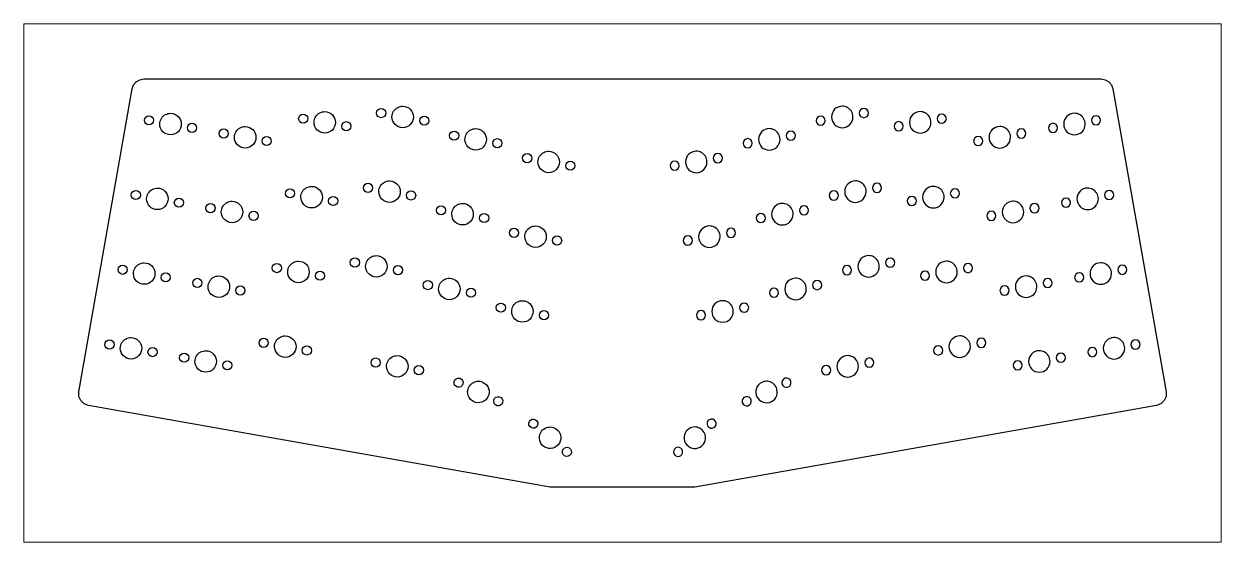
# Paper-space layout 'Layout1' of a CAD drawing. Header units: millimetres. Extents: x 0 to 301, y 0 to 130.
# The model-space entities are those that its viewports show. They can reach past a viewport. Long polylines and large blocks are cut down to what shows.
import ezdxf

# ---------------------------------------------------------------- set-up
doc = ezdxf.new("R2010")
doc.units = ezdxf.units.MM

msp = doc.modelspace()

# ---------------------------------------------------------------- linework, layer by layer
at = {"color": 18, "linetype": 'Continuous', "lineweight": 25, "true_color": 0x000000}
msp.add_lwpolyline([(132.26, 13.8), (16.23, 34.26), (15.14, 34.68), (14.3, 35.49), (13.82, 36.56), (13.8, 37.73), (27.21, 113.77), (27.57, 114.77), (28.23, 115.55), (29.12, 116.07), (30.16, 116.25), (270.66, 116.25), (271.7, 116.07), (272.59, 115.55), (273.25, 114.77), (273.62, 113.77), (287.02, 37.73), (287, 36.56), (286.53, 35.49), (285.68, 34.68), (284.59, 34.26), (168.56, 13.8), (132.26, 13.8)], close=True, dxfattribs=at)
for points, knots in [([(89.77, 108.83), (89.13, 108.83), (88.62, 108.31), (88.62, 107.68), (88.62, 107.04), (89.13, 106.53), (89.77, 106.53), (90.4, 106.53), (90.92, 107.04), (90.92, 107.68), (90.92, 108.31), (90.4, 108.83), (89.77, 108.83)], [0, 0, 0, 0, 1, 1, 1, 2, 2, 2, 3, 3, 3, 4, 4, 4, 4]), ([(95.18, 109.42), (94.73, 109.42), (94.31, 109.31), (93.94, 109.12), (93.07, 108.67), (92.48, 107.76), (92.48, 106.72), (92.48, 105.23), (93.69, 104.02), (95.18, 104.02), (96.67, 104.02), (97.88, 105.23), (97.88, 106.72), (97.88, 108.21), (96.67, 109.42), (95.18, 109.42)], [0, 0, 0, 0, 1, 1, 1, 2, 2, 2, 3, 3, 3, 4, 4, 4, 5, 5, 5, 5]), ([(205.63, 109.42), (206.08, 109.42), (206.5, 109.31), (206.88, 109.12), (207.74, 108.67), (208.33, 107.76), (208.33, 106.72), (208.33, 105.23), (207.12, 104.02), (205.63, 104.02), (204.14, 104.02), (202.93, 105.23), (202.93, 106.72), (202.93, 108.21), (204.14, 109.42), (205.63, 109.42)], [0, 0, 0, 0, 1, 1, 1, 2, 2, 2, 3, 3, 3, 4, 4, 4, 5, 5, 5, 5]), ([(211.05, 108.83), (211.68, 108.83), (212.2, 108.31), (212.2, 107.68), (212.2, 107.04), (211.68, 106.53), (211.05, 106.53), (210.41, 106.53), (209.9, 107.04), (209.9, 107.68), (209.9, 108.31), (210.41, 108.83), (211.05, 108.83)], [0, 0, 0, 0, 1, 1, 1, 2, 2, 2, 3, 3, 3, 4, 4, 4, 4]), ([(31.41, 107.03), (30.78, 107.03), (30.26, 106.51), (30.26, 105.88), (30.26, 105.24), (30.78, 104.73), (31.41, 104.73), (32.05, 104.73), (32.56, 105.24), (32.56, 105.88), (32.56, 106.51), (32.05, 107.03), (31.41, 107.03)], [0, 0, 0, 0, 1, 1, 1, 2, 2, 2, 3, 3, 3, 4, 4, 4, 4]), ([(36.83, 107.62), (36.38, 107.62), (35.96, 107.51), (35.59, 107.32), (34.72, 106.87), (34.13, 105.96), (34.13, 104.92), (34.13, 103.43), (35.34, 102.22), (36.83, 102.22), (38.32, 102.22), (39.53, 103.43), (39.53, 104.92), (39.53, 106.41), (38.32, 107.62), (36.83, 107.62)], [0, 0, 0, 0, 1, 1, 1, 2, 2, 2, 3, 3, 3, 4, 4, 4, 5, 5, 5, 5]), ([(70.18, 107.44), (69.54, 107.44), (69.03, 106.93), (69.03, 106.29), (69.03, 105.66), (69.54, 105.14), (70.18, 105.14), (70.81, 105.14), (71.33, 105.66), (71.33, 106.29), (71.33, 106.93), (70.81, 107.44), (70.18, 107.44)], [0, 0, 0, 0, 1, 1, 1, 2, 2, 2, 3, 3, 3, 4, 4, 4, 4]), ([(75.59, 108.04), (75.15, 108.04), (74.72, 107.93), (74.35, 107.73), (73.49, 107.28), (72.89, 106.38), (72.89, 105.34), (72.89, 103.85), (74.1, 102.64), (75.59, 102.64), (77.08, 102.64), (78.29, 103.85), (78.29, 105.34), (78.29, 106.83), (77.08, 108.04), (75.59, 108.04)], [0, 0, 0, 0, 1, 1, 1, 2, 2, 2, 3, 3, 3, 4, 4, 4, 5, 5, 5, 5]), ([(81.01, 105.53), (80.38, 105.53), (79.86, 105.02), (79.86, 104.38), (79.86, 103.75), (80.38, 103.23), (81.01, 103.23), (81.65, 103.23), (82.16, 103.75), (82.16, 104.38), (82.16, 105.02), (81.65, 105.53), (81.01, 105.53)], [0, 0, 0, 0, 1, 1, 1, 2, 2, 2, 3, 3, 3, 4, 4, 4, 4]), ([(100.6, 106.92), (99.96, 106.92), (99.45, 106.4), (99.45, 105.77), (99.45, 105.13), (99.96, 104.62), (100.6, 104.62), (101.23, 104.62), (101.75, 105.13), (101.75, 105.77), (101.75, 106.4), (101.23, 106.92), (100.6, 106.92)], [0, 0, 0, 0, 1, 1, 1, 2, 2, 2, 3, 3, 3, 4, 4, 4, 4]), ([(200.22, 106.92), (200.85, 106.92), (201.37, 106.4), (201.37, 105.77), (201.37, 105.13), (200.85, 104.62), (200.22, 104.62), (199.58, 104.62), (199.07, 105.13), (199.07, 105.77), (199.07, 106.4), (199.58, 106.92), (200.22, 106.92)], [0, 0, 0, 0, 1, 1, 1, 2, 2, 2, 3, 3, 3, 4, 4, 4, 4]), ([(219.8, 105.53), (220.44, 105.53), (220.95, 105.02), (220.95, 104.38), (220.95, 103.75), (220.44, 103.23), (219.8, 103.23), (219.17, 103.23), (218.65, 103.75), (218.65, 104.38), (218.65, 105.02), (219.17, 105.53), (219.8, 105.53)], [0, 0, 0, 0, 1, 1, 1, 2, 2, 2, 3, 3, 3, 4, 4, 4, 4]), ([(225.22, 108.04), (225.67, 108.04), (226.09, 107.93), (226.46, 107.73), (227.33, 107.28), (227.92, 106.38), (227.92, 105.34), (227.92, 103.85), (226.71, 102.64), (225.22, 102.64), (223.73, 102.64), (222.52, 103.85), (222.52, 105.34), (222.52, 106.83), (223.73, 108.04), (225.22, 108.04)], [0, 0, 0, 0, 1, 1, 1, 2, 2, 2, 3, 3, 3, 4, 4, 4, 5, 5, 5, 5]), ([(230.64, 107.44), (231.27, 107.44), (231.79, 106.93), (231.79, 106.29), (231.79, 105.66), (231.27, 105.14), (230.64, 105.14), (230, 105.14), (229.49, 105.66), (229.49, 106.29), (229.49, 106.93), (230, 107.44), (230.64, 107.44)], [0, 0, 0, 0, 1, 1, 1, 2, 2, 2, 3, 3, 3, 4, 4, 4, 4]), ([(263.98, 107.62), (264.43, 107.62), (264.85, 107.51), (265.23, 107.32), (266.09, 106.87), (266.68, 105.96), (266.68, 104.92), (266.68, 103.43), (265.47, 102.22), (263.98, 102.22), (262.49, 102.22), (261.28, 103.43), (261.28, 104.92), (261.28, 106.41), (262.49, 107.62), (263.98, 107.62)], [0, 0, 0, 0, 1, 1, 1, 2, 2, 2, 3, 3, 3, 4, 4, 4, 5, 5, 5, 5]), ([(269.4, 107.02), (270.03, 107.02), (270.55, 106.51), (270.55, 105.87), (270.55, 105.24), (270.03, 104.72), (269.4, 104.72), (268.76, 104.72), (268.25, 105.24), (268.25, 105.87), (268.25, 106.51), (268.76, 107.02), (269.4, 107.02)], [0, 0, 0, 0, 1, 1, 1, 2, 2, 2, 3, 3, 3, 4, 4, 4, 4]), ([(42.25, 105.12), (41.61, 105.12), (41.1, 104.6), (41.1, 103.97), (41.1, 103.33), (41.61, 102.82), (42.25, 102.82), (42.88, 102.82), (43.4, 103.33), (43.4, 103.97), (43.4, 104.6), (42.88, 105.12), (42.25, 105.12)], [0, 0, 0, 0, 1, 1, 1, 2, 2, 2, 3, 3, 3, 4, 4, 4, 4]), ([(50.18, 103.72), (49.54, 103.72), (49.03, 103.2), (49.03, 102.57), (49.03, 101.93), (49.54, 101.42), (50.18, 101.42), (50.81, 101.42), (51.33, 101.93), (51.33, 102.57), (51.33, 103.2), (50.81, 103.72), (50.18, 103.72)], [0, 0, 0, 0, 1, 1, 1, 2, 2, 2, 3, 3, 3, 4, 4, 4, 4]), ([(55.59, 104.31), (55.14, 104.31), (54.72, 104.2), (54.35, 104.01), (53.48, 103.56), (52.89, 102.65), (52.89, 101.61), (52.89, 100.12), (54.1, 98.91), (55.59, 98.91), (57.08, 98.91), (58.29, 100.12), (58.29, 101.61), (58.29, 103.1), (57.08, 104.31), (55.59, 104.31)], [0, 0, 0, 0, 1, 1, 1, 2, 2, 2, 3, 3, 3, 4, 4, 4, 5, 5, 5, 5]), ([(108.11, 103.17), (107.48, 103.17), (106.96, 102.66), (106.96, 102.02), (106.96, 101.39), (107.48, 100.87), (108.11, 100.87), (108.75, 100.87), (109.26, 101.39), (109.26, 102.02), (109.26, 102.66), (108.75, 103.17), (108.11, 103.17)], [0, 0, 0, 0, 1, 1, 1, 2, 2, 2, 3, 3, 3, 4, 4, 4, 4]), ([(113.53, 103.77), (113.08, 103.77), (112.66, 103.66), (112.28, 103.46), (111.42, 103.01), (110.83, 102.11), (110.83, 101.07), (110.83, 99.58), (112.04, 98.37), (113.53, 98.37), (115.02, 98.37), (116.23, 99.58), (116.23, 101.07), (116.23, 102.56), (115.02, 103.77), (113.53, 103.77)], [0, 0, 0, 0, 1, 1, 1, 2, 2, 2, 3, 3, 3, 4, 4, 4, 5, 5, 5, 5]), ([(187.29, 103.77), (187.73, 103.77), (188.16, 103.66), (188.53, 103.46), (189.39, 103.01), (189.99, 102.11), (189.99, 101.07), (189.99, 99.58), (188.78, 98.37), (187.29, 98.37), (185.8, 98.37), (184.59, 99.58), (184.59, 101.07), (184.59, 102.56), (185.8, 103.77), (187.29, 103.77)], [0, 0, 0, 0, 1, 1, 1, 2, 2, 2, 3, 3, 3, 4, 4, 4, 5, 5, 5, 5]), ([(192.7, 103.17), (193.34, 103.17), (193.85, 102.66), (193.85, 102.02), (193.85, 101.39), (193.34, 100.87), (192.7, 100.87), (192.07, 100.87), (191.55, 101.39), (191.55, 102.02), (191.55, 102.66), (192.07, 103.17), (192.7, 103.17)], [0, 0, 0, 0, 1, 1, 1, 2, 2, 2, 3, 3, 3, 4, 4, 4, 4]), ([(245.22, 104.31), (245.67, 104.31), (246.09, 104.2), (246.47, 104.01), (247.33, 103.56), (247.92, 102.65), (247.92, 101.61), (247.92, 100.12), (246.71, 98.91), (245.22, 98.91), (243.73, 98.91), (242.52, 100.12), (242.52, 101.61), (242.52, 103.1), (243.73, 104.31), (245.22, 104.31)], [0, 0, 0, 0, 1, 1, 1, 2, 2, 2, 3, 3, 3, 4, 4, 4, 5, 5, 5, 5]), ([(250.64, 103.72), (251.27, 103.72), (251.79, 103.2), (251.79, 102.57), (251.79, 101.93), (251.27, 101.42), (250.64, 101.42), (250, 101.42), (249.49, 101.93), (249.49, 102.57), (249.49, 103.2), (250, 103.72), (250.64, 103.72)], [0, 0, 0, 0, 1, 1, 1, 2, 2, 2, 3, 3, 3, 4, 4, 4, 4]), ([(258.57, 105.11), (259.2, 105.11), (259.72, 104.6), (259.72, 103.96), (259.72, 103.33), (259.2, 102.81), (258.57, 102.81), (257.93, 102.81), (257.42, 103.33), (257.42, 103.96), (257.42, 104.6), (257.93, 105.11), (258.57, 105.11)], [0, 0, 0, 0, 1, 1, 1, 2, 2, 2, 3, 3, 3, 4, 4, 4, 4]), ([(61.01, 101.81), (60.37, 101.81), (59.86, 101.29), (59.86, 100.66), (59.86, 100.02), (60.37, 99.51), (61.01, 99.51), (61.64, 99.51), (62.16, 100.02), (62.16, 100.66), (62.16, 101.29), (61.64, 101.81), (61.01, 101.81)], [0, 0, 0, 0, 1, 1, 1, 2, 2, 2, 3, 3, 3, 4, 4, 4, 4]), ([(118.94, 101.26), (118.31, 101.26), (117.79, 100.75), (117.79, 100.11), (117.79, 99.48), (118.31, 98.96), (118.94, 98.96), (119.58, 98.96), (120.09, 99.48), (120.09, 100.11), (120.09, 100.75), (119.58, 101.26), (118.94, 101.26)], [0, 0, 0, 0, 1, 1, 1, 2, 2, 2, 3, 3, 3, 4, 4, 4, 4]), ([(181.87, 101.26), (182.5, 101.26), (183.02, 100.75), (183.02, 100.11), (183.02, 99.48), (182.5, 98.96), (181.87, 98.96), (181.23, 98.96), (180.72, 99.48), (180.72, 100.11), (180.72, 100.75), (181.23, 101.26), (181.87, 101.26)], [0, 0, 0, 0, 1, 1, 1, 2, 2, 2, 3, 3, 3, 4, 4, 4, 4]), ([(239.8, 101.81), (240.44, 101.81), (240.95, 101.29), (240.95, 100.66), (240.95, 100.02), (240.44, 99.51), (239.8, 99.51), (239.17, 99.51), (238.65, 100.02), (238.65, 100.66), (238.65, 101.29), (239.17, 101.81), (239.8, 101.81)], [0, 0, 0, 0, 1, 1, 1, 2, 2, 2, 3, 3, 3, 4, 4, 4, 4]), ([(126.46, 97.52), (125.82, 97.52), (125.31, 97), (125.31, 96.37), (125.31, 95.74), (125.82, 95.22), (126.46, 95.22), (127.09, 95.22), (127.61, 95.74), (127.61, 96.37), (127.61, 97), (127.09, 97.52), (126.46, 97.52)], [0, 0, 0, 0, 1, 1, 1, 2, 2, 2, 3, 3, 3, 4, 4, 4, 4]), ([(131.87, 98.11), (131.43, 98.11), (131, 98.01), (130.63, 97.81), (129.77, 97.36), (129.17, 96.46), (129.17, 95.41), (129.17, 93.92), (130.38, 92.71), (131.87, 92.71), (133.36, 92.71), (134.57, 93.92), (134.57, 95.41), (134.57, 96.9), (133.36, 98.11), (131.87, 98.11)], [0, 0, 0, 0, 1, 1, 1, 2, 2, 2, 3, 3, 3, 4, 4, 4, 5, 5, 5, 5]), ([(168.94, 98.11), (169.39, 98.11), (169.81, 98), (170.18, 97.81), (171.05, 97.36), (171.64, 96.45), (171.64, 95.41), (171.64, 93.92), (170.43, 92.71), (168.94, 92.71), (167.45, 92.71), (166.24, 93.92), (166.24, 95.41), (166.24, 96.9), (167.45, 98.11), (168.94, 98.11)], [0, 0, 0, 0, 1, 1, 1, 2, 2, 2, 3, 3, 3, 4, 4, 4, 5, 5, 5, 5]), ([(174.36, 97.52), (174.99, 97.52), (175.51, 97), (175.51, 96.37), (175.51, 95.73), (174.99, 95.22), (174.36, 95.22), (173.72, 95.22), (173.21, 95.73), (173.21, 96.37), (173.21, 97), (173.72, 97.52), (174.36, 97.52)], [0, 0, 0, 0, 1, 1, 1, 2, 2, 2, 3, 3, 3, 4, 4, 4, 4]), ([(137.29, 95.61), (136.66, 95.61), (136.14, 95.09), (136.14, 94.46), (136.14, 93.82), (136.66, 93.31), (137.29, 93.31), (137.93, 93.31), (138.44, 93.82), (138.44, 94.46), (138.44, 95.09), (137.93, 95.61), (137.29, 95.61)], [0, 0, 0, 0, 1, 1, 1, 2, 2, 2, 3, 3, 3, 4, 4, 4, 4]), ([(163.52, 95.61), (164.16, 95.61), (164.67, 95.09), (164.67, 94.46), (164.67, 93.82), (164.16, 93.31), (163.52, 93.31), (162.89, 93.31), (162.37, 93.82), (162.37, 94.46), (162.37, 95.09), (162.89, 95.61), (163.52, 95.61)], [0, 0, 0, 0, 1, 1, 1, 2, 2, 2, 3, 3, 3, 4, 4, 4, 4]), ([(91.88, 90.66), (91.43, 90.66), (91, 90.55), (90.63, 90.36), (89.77, 89.91), (89.18, 89), (89.18, 87.96), (89.18, 86.47), (90.38, 85.26), (91.88, 85.26), (93.37, 85.26), (94.58, 86.47), (94.58, 87.96), (94.58, 89.45), (93.37, 90.66), (91.88, 90.66)], [0, 0, 0, 0, 1, 1, 1, 2, 2, 2, 3, 3, 3, 4, 4, 4, 5, 5, 5, 5]), ([(208.94, 90.66), (209.39, 90.66), (209.81, 90.55), (210.18, 90.36), (211.05, 89.91), (211.64, 89), (211.64, 87.96), (211.64, 86.47), (210.43, 85.26), (208.94, 85.26), (207.45, 85.26), (206.24, 86.47), (206.24, 87.96), (206.24, 89.45), (207.45, 90.66), (208.94, 90.66)], [0, 0, 0, 0, 1, 1, 1, 2, 2, 2, 3, 3, 3, 4, 4, 4, 5, 5, 5, 5]), ([(28.11, 88.26), (27.47, 88.26), (26.96, 87.75), (26.96, 87.11), (26.96, 86.48), (27.47, 85.96), (28.11, 85.96), (28.74, 85.96), (29.26, 86.48), (29.26, 87.11), (29.26, 87.75), (28.74, 88.26), (28.11, 88.26)], [0, 0, 0, 0, 1, 1, 1, 2, 2, 2, 3, 3, 3, 4, 4, 4, 4]), ([(33.52, 88.86), (33.08, 88.86), (32.65, 88.75), (32.28, 88.55), (31.42, 88.1), (30.82, 87.2), (30.82, 86.16), (30.82, 84.67), (32.03, 83.46), (33.52, 83.46), (35.01, 83.46), (36.22, 84.67), (36.22, 86.16), (36.22, 87.65), (35.01, 88.86), (33.52, 88.86)], [0, 0, 0, 0, 1, 1, 1, 2, 2, 2, 3, 3, 3, 4, 4, 4, 5, 5, 5, 5]), ([(66.87, 88.68), (66.24, 88.68), (65.72, 88.16), (65.72, 87.53), (65.72, 86.9), (66.24, 86.38), (66.87, 86.38), (67.51, 86.38), (68.02, 86.9), (68.02, 87.53), (68.02, 88.16), (67.51, 88.68), (66.87, 88.68)], [0, 0, 0, 0, 1, 1, 1, 2, 2, 2, 3, 3, 3, 4, 4, 4, 4]), ([(72.29, 89.27), (71.84, 89.27), (71.42, 89.17), (71.04, 88.97), (70.18, 88.52), (69.59, 87.62), (69.59, 86.57), (69.59, 85.08), (70.8, 83.87), (72.29, 83.87), (73.78, 83.87), (74.99, 85.08), (74.99, 86.57), (74.99, 88.07), (73.78, 89.27), (72.29, 89.27)], [0, 0, 0, 0, 1, 1, 1, 2, 2, 2, 3, 3, 3, 4, 4, 4, 5, 5, 5, 5]), ([(86.46, 90.07), (85.82, 90.07), (85.31, 89.55), (85.31, 88.92), (85.31, 88.28), (85.82, 87.77), (86.46, 87.77), (87.09, 87.77), (87.61, 88.28), (87.61, 88.92), (87.61, 89.55), (87.09, 90.07), (86.46, 90.07)], [0, 0, 0, 0, 1, 1, 1, 2, 2, 2, 3, 3, 3, 4, 4, 4, 4]), ([(97.29, 88.16), (96.66, 88.16), (96.14, 87.64), (96.14, 87.01), (96.14, 86.37), (96.66, 85.86), (97.29, 85.86), (97.93, 85.86), (98.44, 86.37), (98.44, 87.01), (98.44, 87.64), (97.93, 88.16), (97.29, 88.16)], [0, 0, 0, 0, 1, 1, 1, 2, 2, 2, 3, 3, 3, 4, 4, 4, 4]), ([(203.52, 88.15), (204.16, 88.15), (204.67, 87.64), (204.67, 87), (204.67, 86.37), (204.16, 85.85), (203.52, 85.85), (202.89, 85.85), (202.37, 86.37), (202.37, 87), (202.37, 87.64), (202.89, 88.15), (203.52, 88.15)], [0, 0, 0, 0, 1, 1, 1, 2, 2, 2, 3, 3, 3, 4, 4, 4, 4]), ([(214.36, 90.06), (214.99, 90.06), (215.51, 89.55), (215.51, 88.91), (215.51, 88.28), (214.99, 87.76), (214.36, 87.76), (213.72, 87.76), (213.21, 88.28), (213.21, 88.91), (213.21, 89.55), (213.72, 90.06), (214.36, 90.06)], [0, 0, 0, 0, 1, 1, 1, 2, 2, 2, 3, 3, 3, 4, 4, 4, 4]), ([(228.53, 89.27), (228.98, 89.27), (229.4, 89.16), (229.77, 88.97), (230.64, 88.52), (231.23, 87.62), (231.23, 86.57), (231.23, 85.08), (230.02, 83.87), (228.53, 83.87), (227.04, 83.87), (225.83, 85.08), (225.83, 86.57), (225.83, 88.06), (227.04, 89.27), (228.53, 89.27)], [0, 0, 0, 0, 1, 1, 1, 2, 2, 2, 3, 3, 3, 4, 4, 4, 5, 5, 5, 5]), ([(233.94, 88.68), (234.58, 88.68), (235.09, 88.16), (235.09, 87.53), (235.09, 86.89), (234.58, 86.38), (233.94, 86.38), (233.31, 86.38), (232.79, 86.89), (232.79, 87.53), (232.79, 88.16), (233.31, 88.68), (233.94, 88.68)], [0, 0, 0, 0, 1, 1, 1, 2, 2, 2, 3, 3, 3, 4, 4, 4, 4]), ([(267.29, 88.86), (267.74, 88.86), (268.16, 88.75), (268.53, 88.55), (269.4, 88.1), (269.99, 87.2), (269.99, 86.16), (269.99, 84.67), (268.78, 83.46), (267.29, 83.46), (265.8, 83.46), (264.59, 84.67), (264.59, 86.16), (264.59, 87.65), (265.8, 88.86), (267.29, 88.86)], [0, 0, 0, 0, 1, 1, 1, 2, 2, 2, 3, 3, 3, 4, 4, 4, 5, 5, 5, 5]), ([(272.71, 88.26), (273.34, 88.26), (273.86, 87.75), (273.86, 87.11), (273.86, 86.48), (273.34, 85.96), (272.71, 85.96), (272.07, 85.96), (271.56, 86.48), (271.56, 87.11), (271.56, 87.75), (272.07, 88.26), (272.71, 88.26)], [0, 0, 0, 0, 1, 1, 1, 2, 2, 2, 3, 3, 3, 4, 4, 4, 4]), ([(38.94, 86.35), (38.31, 86.35), (37.79, 85.84), (37.79, 85.2), (37.79, 84.57), (38.31, 84.05), (38.94, 84.05), (39.58, 84.05), (40.09, 84.57), (40.09, 85.2), (40.09, 85.84), (39.58, 86.35), (38.94, 86.35)], [0, 0, 0, 0, 1, 1, 1, 2, 2, 2, 3, 3, 3, 4, 4, 4, 4]), ([(46.87, 84.96), (46.24, 84.96), (45.72, 84.44), (45.72, 83.81), (45.72, 83.17), (46.24, 82.66), (46.87, 82.66), (47.5, 82.66), (48.02, 83.17), (48.02, 83.81), (48.02, 84.44), (47.5, 84.96), (46.87, 84.96)], [0, 0, 0, 0, 1, 1, 1, 2, 2, 2, 3, 3, 3, 4, 4, 4, 4]), ([(52.29, 85.55), (51.84, 85.55), (51.41, 85.44), (51.04, 85.25), (50.18, 84.8), (49.59, 83.89), (49.59, 82.85), (49.59, 81.36), (50.8, 80.15), (52.29, 80.15), (53.78, 80.15), (54.99, 81.36), (54.99, 82.85), (54.99, 84.34), (53.78, 85.55), (52.29, 85.55)], [0, 0, 0, 0, 1, 1, 1, 2, 2, 2, 3, 3, 3, 4, 4, 4, 5, 5, 5, 5]), ([(77.7, 86.77), (77.07, 86.77), (76.55, 86.25), (76.55, 85.62), (76.55, 84.99), (77.07, 84.47), (77.7, 84.47), (78.34, 84.47), (78.85, 84.99), (78.85, 85.62), (78.85, 86.25), (78.34, 86.77), (77.7, 86.77)], [0, 0, 0, 0, 1, 1, 1, 2, 2, 2, 3, 3, 3, 4, 4, 4, 4]), ([(104.81, 84.41), (104.17, 84.41), (103.66, 83.89), (103.66, 83.26), (103.66, 82.62), (104.17, 82.11), (104.81, 82.11), (105.44, 82.11), (105.96, 82.62), (105.96, 83.26), (105.96, 83.89), (105.44, 84.41), (104.81, 84.41)], [0, 0, 0, 0, 1, 1, 1, 2, 2, 2, 3, 3, 3, 4, 4, 4, 4]), ([(110.22, 85), (109.77, 85), (109.35, 84.89), (108.98, 84.7), (108.11, 84.25), (107.52, 83.35), (107.52, 82.3), (107.52, 80.81), (108.73, 79.6), (110.22, 79.6), (111.71, 79.6), (112.92, 80.81), (112.92, 82.3), (112.92, 83.79), (111.71, 85), (110.22, 85)], [0, 0, 0, 0, 1, 1, 1, 2, 2, 2, 3, 3, 3, 4, 4, 4, 5, 5, 5, 5]), ([(190.59, 85), (191.04, 85), (191.46, 84.89), (191.84, 84.7), (192.7, 84.25), (193.29, 83.34), (193.29, 82.3), (193.29, 80.81), (192.08, 79.6), (190.59, 79.6), (189.1, 79.6), (187.89, 80.81), (187.89, 82.3), (187.89, 83.79), (189.1, 85), (190.59, 85)], [0, 0, 0, 0, 1, 1, 1, 2, 2, 2, 3, 3, 3, 4, 4, 4, 5, 5, 5, 5]), ([(196.01, 84.41), (196.64, 84.41), (197.16, 83.89), (197.16, 83.26), (197.16, 82.62), (196.64, 82.11), (196.01, 82.11), (195.37, 82.11), (194.86, 82.62), (194.86, 83.26), (194.86, 83.89), (195.37, 84.41), (196.01, 84.41)], [0, 0, 0, 0, 1, 1, 1, 2, 2, 2, 3, 3, 3, 4, 4, 4, 4]), ([(223.11, 86.77), (223.74, 86.77), (224.26, 86.25), (224.26, 85.62), (224.26, 84.98), (223.74, 84.47), (223.11, 84.47), (222.48, 84.47), (221.96, 84.98), (221.96, 85.62), (221.96, 86.25), (222.48, 86.77), (223.11, 86.77)], [0, 0, 0, 0, 1, 1, 1, 2, 2, 2, 3, 3, 3, 4, 4, 4, 4]), ([(248.53, 85.55), (248.98, 85.55), (249.4, 85.44), (249.77, 85.24), (250.64, 84.79), (251.23, 83.89), (251.23, 82.85), (251.23, 81.36), (250.02, 80.15), (248.53, 80.15), (247.04, 80.15), (245.83, 81.36), (245.83, 82.85), (245.83, 84.34), (247.04, 85.55), (248.53, 85.55)], [0, 0, 0, 0, 1, 1, 1, 2, 2, 2, 3, 3, 3, 4, 4, 4, 5, 5, 5, 5]), ([(253.94, 84.95), (254.58, 84.95), (255.09, 84.44), (255.09, 83.8), (255.09, 83.17), (254.58, 82.65), (253.94, 82.65), (253.31, 82.65), (252.79, 83.17), (252.79, 83.8), (252.79, 84.44), (253.31, 84.95), (253.94, 84.95)], [0, 0, 0, 0, 1, 1, 1, 2, 2, 2, 3, 3, 3, 4, 4, 4, 4]), ([(261.87, 86.35), (262.51, 86.35), (263.02, 85.84), (263.02, 85.2), (263.02, 84.57), (262.51, 84.05), (261.87, 84.05), (261.24, 84.05), (260.72, 84.57), (260.72, 85.2), (260.72, 85.84), (261.24, 86.35), (261.87, 86.35)], [0, 0, 0, 0, 1, 1, 1, 2, 2, 2, 3, 3, 3, 4, 4, 4, 4]), ([(57.7, 83.04), (57.07, 83.04), (56.55, 82.53), (56.55, 81.89), (56.55, 81.26), (57.07, 80.74), (57.7, 80.74), (58.34, 80.74), (58.85, 81.26), (58.85, 81.89), (58.85, 82.53), (58.34, 83.04), (57.7, 83.04)], [0, 0, 0, 0, 1, 1, 1, 2, 2, 2, 3, 3, 3, 4, 4, 4, 4]), ([(115.64, 82.5), (115, 82.5), (114.49, 81.98), (114.49, 81.35), (114.49, 80.71), (115, 80.2), (115.64, 80.2), (116.27, 80.2), (116.79, 80.71), (116.79, 81.35), (116.79, 81.98), (116.27, 82.5), (115.64, 82.5)], [0, 0, 0, 0, 1, 1, 1, 2, 2, 2, 3, 3, 3, 4, 4, 4, 4]), ([(185.18, 82.5), (185.81, 82.5), (186.33, 81.98), (186.33, 81.35), (186.33, 80.71), (185.81, 80.2), (185.18, 80.2), (184.54, 80.2), (184.03, 80.71), (184.03, 81.35), (184.03, 81.98), (184.54, 82.5), (185.18, 82.5)], [0, 0, 0, 0, 1, 1, 1, 2, 2, 2, 3, 3, 3, 4, 4, 4, 4]), ([(243.11, 83.04), (243.75, 83.04), (244.26, 82.53), (244.26, 81.89), (244.26, 81.26), (243.75, 80.74), (243.11, 80.74), (242.48, 80.74), (241.96, 81.26), (241.96, 81.89), (241.96, 82.53), (242.48, 83.04), (243.11, 83.04)], [0, 0, 0, 0, 1, 1, 1, 2, 2, 2, 3, 3, 3, 4, 4, 4, 4]), ([(123.15, 78.76), (122.52, 78.76), (122, 78.24), (122, 77.61), (122, 76.97), (122.52, 76.46), (123.15, 76.46), (123.79, 76.46), (124.3, 76.97), (124.3, 77.61), (124.3, 78.24), (123.79, 78.76), (123.15, 78.76)], [0, 0, 0, 0, 1, 1, 1, 2, 2, 2, 3, 3, 3, 4, 4, 4, 4]), ([(128.57, 79.35), (128.12, 79.35), (127.7, 79.24), (127.32, 79.05), (126.46, 78.6), (125.87, 77.69), (125.87, 76.65), (125.87, 75.16), (127.08, 73.95), (128.57, 73.95), (130.06, 73.95), (131.27, 75.16), (131.27, 76.65), (131.27, 78.14), (130.06, 79.35), (128.57, 79.35)], [0, 0, 0, 0, 1, 1, 1, 2, 2, 2, 3, 3, 3, 4, 4, 4, 5, 5, 5, 5]), ([(172.25, 79.35), (172.69, 79.35), (173.12, 79.24), (173.49, 79.05), (174.36, 78.6), (174.95, 77.69), (174.95, 76.65), (174.95, 75.16), (173.74, 73.95), (172.25, 73.95), (170.76, 73.95), (169.55, 75.16), (169.55, 76.65), (169.55, 78.14), (170.76, 79.35), (172.25, 79.35)], [0, 0, 0, 0, 1, 1, 1, 2, 2, 2, 3, 3, 3, 4, 4, 4, 5, 5, 5, 5]), ([(177.66, 78.76), (178.3, 78.76), (178.81, 78.24), (178.81, 77.61), (178.81, 76.97), (178.3, 76.46), (177.66, 76.46), (177.03, 76.46), (176.51, 76.97), (176.51, 77.61), (176.51, 78.24), (177.03, 78.76), (177.66, 78.76)], [0, 0, 0, 0, 1, 1, 1, 2, 2, 2, 3, 3, 3, 4, 4, 4, 4]), ([(133.98, 76.85), (133.35, 76.85), (132.83, 76.33), (132.83, 75.7), (132.83, 75.06), (133.35, 74.55), (133.98, 74.55), (134.62, 74.55), (135.13, 75.06), (135.13, 75.7), (135.13, 76.33), (134.62, 76.85), (133.98, 76.85)], [0, 0, 0, 0, 1, 1, 1, 2, 2, 2, 3, 3, 3, 4, 4, 4, 4]), ([(166.83, 76.85), (167.46, 76.85), (167.98, 76.33), (167.98, 75.7), (167.98, 75.06), (167.46, 74.55), (166.83, 74.55), (166.2, 74.55), (165.68, 75.06), (165.68, 75.7), (165.68, 76.33), (166.2, 76.85), (166.83, 76.85)], [0, 0, 0, 0, 1, 1, 1, 2, 2, 2, 3, 3, 3, 4, 4, 4, 4]), ([(24.8, 69.5), (24.17, 69.5), (23.65, 68.99), (23.65, 68.35), (23.65, 67.72), (24.17, 67.2), (24.8, 67.2), (25.43, 67.2), (25.95, 67.72), (25.95, 68.35), (25.95, 68.99), (25.43, 69.5), (24.8, 69.5)], [0, 0, 0, 0, 1, 1, 1, 2, 2, 2, 3, 3, 3, 4, 4, 4, 4]), ([(30.22, 70.1), (29.77, 70.1), (29.34, 69.99), (28.97, 69.79), (28.11, 69.34), (27.52, 68.44), (27.52, 67.4), (27.52, 65.91), (28.73, 64.7), (30.22, 64.7), (31.71, 64.7), (32.92, 65.91), (32.92, 67.4), (32.92, 68.89), (31.71, 70.1), (30.22, 70.1)], [0, 0, 0, 0, 1, 1, 1, 2, 2, 2, 3, 3, 3, 4, 4, 4, 5, 5, 5, 5]), ([(63.56, 69.92), (62.93, 69.92), (62.41, 69.4), (62.41, 68.77), (62.41, 68.14), (62.93, 67.62), (63.56, 67.62), (64.2, 67.62), (64.71, 68.14), (64.71, 68.77), (64.71, 69.4), (64.2, 69.92), (63.56, 69.92)], [0, 0, 0, 0, 1, 1, 1, 2, 2, 2, 3, 3, 3, 4, 4, 4, 4]), ([(68.98, 70.51), (68.53, 70.51), (68.11, 70.41), (67.74, 70.21), (66.87, 69.76), (66.28, 68.86), (66.28, 67.81), (66.28, 66.32), (67.49, 65.11), (68.98, 65.11), (70.47, 65.11), (71.68, 66.32), (71.68, 67.81), (71.68, 69.31), (70.47, 70.51), (68.98, 70.51)], [0, 0, 0, 0, 1, 1, 1, 2, 2, 2, 3, 3, 3, 4, 4, 4, 5, 5, 5, 5]), ([(83.15, 71.31), (82.52, 71.31), (82, 70.79), (82, 70.16), (82, 69.52), (82.52, 69.01), (83.15, 69.01), (83.79, 69.01), (84.3, 69.52), (84.3, 70.16), (84.3, 70.79), (83.79, 71.31), (83.15, 71.31)], [0, 0, 0, 0, 1, 1, 1, 2, 2, 2, 3, 3, 3, 4, 4, 4, 4]), ([(88.57, 71.9), (88.12, 71.9), (87.7, 71.79), (87.32, 71.6), (86.46, 71.15), (85.87, 70.24), (85.87, 69.2), (85.87, 67.71), (87.08, 66.5), (88.57, 66.5), (90.06, 66.5), (91.27, 67.71), (91.27, 69.2), (91.27, 70.69), (90.06, 71.9), (88.57, 71.9)], [0, 0, 0, 0, 1, 1, 1, 2, 2, 2, 3, 3, 3, 4, 4, 4, 5, 5, 5, 5]), ([(93.98, 69.4), (93.35, 69.4), (92.83, 68.88), (92.83, 68.25), (92.83, 67.61), (93.35, 67.1), (93.98, 67.1), (94.62, 67.1), (95.13, 67.61), (95.13, 68.25), (95.13, 68.88), (94.62, 69.4), (93.98, 69.4)], [0, 0, 0, 0, 1, 1, 1, 2, 2, 2, 3, 3, 3, 4, 4, 4, 4]), ([(206.83, 69.39), (207.47, 69.39), (207.98, 68.88), (207.98, 68.24), (207.98, 67.61), (207.47, 67.09), (206.83, 67.09), (206.2, 67.09), (205.68, 67.61), (205.68, 68.24), (205.68, 68.88), (206.2, 69.39), (206.83, 69.39)], [0, 0, 0, 0, 1, 1, 1, 2, 2, 2, 3, 3, 3, 4, 4, 4, 4]), ([(212.25, 71.9), (212.7, 71.9), (213.12, 71.79), (213.49, 71.6), (214.36, 71.15), (214.95, 70.24), (214.95, 69.2), (214.95, 67.71), (213.74, 66.5), (212.25, 66.5), (210.76, 66.5), (209.55, 67.71), (209.55, 69.2), (209.55, 70.69), (210.76, 71.9), (212.25, 71.9)], [0, 0, 0, 0, 1, 1, 1, 2, 2, 2, 3, 3, 3, 4, 4, 4, 5, 5, 5, 5]), ([(217.66, 71.3), (218.3, 71.3), (218.81, 70.79), (218.81, 70.15), (218.81, 69.52), (218.3, 69), (217.66, 69), (217.03, 69), (216.51, 69.52), (216.51, 70.15), (216.51, 70.79), (217.03, 71.3), (217.66, 71.3)], [0, 0, 0, 0, 1, 1, 1, 2, 2, 2, 3, 3, 3, 4, 4, 4, 4]), ([(231.83, 70.51), (232.28, 70.51), (232.71, 70.4), (233.08, 70.21), (233.94, 69.76), (234.53, 68.86), (234.53, 67.81), (234.53, 66.32), (233.32, 65.11), (231.83, 65.11), (230.34, 65.11), (229.13, 66.32), (229.13, 67.81), (229.13, 69.3), (230.34, 70.51), (231.83, 70.51)], [0, 0, 0, 0, 1, 1, 1, 2, 2, 2, 3, 3, 3, 4, 4, 4, 5, 5, 5, 5]), ([(237.25, 69.92), (237.89, 69.92), (238.4, 69.4), (238.4, 68.77), (238.4, 68.13), (237.89, 67.62), (237.25, 67.62), (236.62, 67.62), (236.1, 68.13), (236.1, 68.77), (236.1, 69.4), (236.62, 69.92), (237.25, 69.92)], [0, 0, 0, 0, 1, 1, 1, 2, 2, 2, 3, 3, 3, 4, 4, 4, 4]), ([(270.6, 70.1), (271.05, 70.1), (271.47, 69.99), (271.84, 69.79), (272.71, 69.34), (273.3, 68.44), (273.3, 67.4), (273.3, 65.91), (272.09, 64.7), (270.6, 64.7), (269.11, 64.7), (267.9, 65.91), (267.9, 67.4), (267.9, 68.89), (269.11, 70.1), (270.6, 70.1)], [0, 0, 0, 0, 1, 1, 1, 2, 2, 2, 3, 3, 3, 4, 4, 4, 5, 5, 5, 5]), ([(276.01, 69.5), (276.65, 69.5), (277.16, 68.99), (277.16, 68.35), (277.16, 67.72), (276.65, 67.2), (276.01, 67.2), (275.38, 67.2), (274.86, 67.72), (274.86, 68.35), (274.86, 68.99), (275.38, 69.5), (276.01, 69.5)], [0, 0, 0, 0, 1, 1, 1, 2, 2, 2, 3, 3, 3, 4, 4, 4, 4]), ([(35.63, 67.59), (35, 67.59), (34.48, 67.08), (34.48, 66.44), (34.48, 65.81), (35, 65.29), (35.63, 65.29), (36.27, 65.29), (36.78, 65.81), (36.78, 66.44), (36.78, 67.08), (36.27, 67.59), (35.63, 67.59)], [0, 0, 0, 0, 1, 1, 1, 2, 2, 2, 3, 3, 3, 4, 4, 4, 4]), ([(43.56, 66.2), (42.93, 66.2), (42.41, 65.68), (42.41, 65.05), (42.41, 64.41), (42.93, 63.9), (43.56, 63.9), (44.2, 63.9), (44.71, 64.41), (44.71, 65.05), (44.71, 65.68), (44.2, 66.2), (43.56, 66.2)], [0, 0, 0, 0, 1, 1, 1, 2, 2, 2, 3, 3, 3, 4, 4, 4, 4]), ([(48.98, 66.79), (48.53, 66.79), (48.11, 66.68), (47.73, 66.49), (46.87, 66.04), (46.28, 65.13), (46.28, 64.09), (46.28, 62.6), (47.49, 61.39), (48.98, 61.39), (50.47, 61.39), (51.68, 62.6), (51.68, 64.09), (51.68, 65.58), (50.47, 66.79), (48.98, 66.79)], [0, 0, 0, 0, 1, 1, 1, 2, 2, 2, 3, 3, 3, 4, 4, 4, 5, 5, 5, 5]), ([(74.4, 68.01), (73.76, 68.01), (73.25, 67.49), (73.25, 66.86), (73.25, 66.23), (73.76, 65.71), (74.4, 65.71), (75.03, 65.71), (75.55, 66.23), (75.55, 66.86), (75.55, 67.49), (75.03, 68.01), (74.4, 68.01)], [0, 0, 0, 0, 1, 1, 1, 2, 2, 2, 3, 3, 3, 4, 4, 4, 4]), ([(106.91, 66.24), (106.46, 66.24), (106.04, 66.13), (105.67, 65.94), (104.8, 65.49), (104.21, 64.59), (104.21, 63.54), (104.21, 62.05), (105.42, 60.84), (106.91, 60.84), (108.4, 60.84), (109.61, 62.05), (109.61, 63.54), (109.61, 65.03), (108.4, 66.24), (106.91, 66.24)], [0, 0, 0, 0, 1, 1, 1, 2, 2, 2, 3, 3, 3, 4, 4, 4, 5, 5, 5, 5]), ([(193.9, 66.24), (194.35, 66.24), (194.77, 66.13), (195.15, 65.94), (196.01, 65.49), (196.6, 64.58), (196.6, 63.54), (196.6, 62.05), (195.39, 60.84), (193.9, 60.84), (192.41, 60.84), (191.2, 62.05), (191.2, 63.54), (191.2, 65.03), (192.41, 66.24), (193.9, 66.24)], [0, 0, 0, 0, 1, 1, 1, 2, 2, 2, 3, 3, 3, 4, 4, 4, 5, 5, 5, 5]), ([(226.42, 68.01), (227.05, 68.01), (227.57, 67.49), (227.57, 66.86), (227.57, 66.22), (227.05, 65.71), (226.42, 65.71), (225.78, 65.71), (225.27, 66.22), (225.27, 66.86), (225.27, 67.49), (225.78, 68.01), (226.42, 68.01)], [0, 0, 0, 0, 1, 1, 1, 2, 2, 2, 3, 3, 3, 4, 4, 4, 4]), ([(251.84, 66.79), (252.28, 66.79), (252.71, 66.68), (253.08, 66.48), (253.94, 66.03), (254.54, 65.13), (254.54, 64.09), (254.54, 62.6), (253.33, 61.39), (251.84, 61.39), (250.35, 61.39), (249.14, 62.6), (249.14, 64.09), (249.14, 65.58), (250.35, 66.79), (251.84, 66.79)], [0, 0, 0, 0, 1, 1, 1, 2, 2, 2, 3, 3, 3, 4, 4, 4, 5, 5, 5, 5]), ([(257.25, 66.19), (257.89, 66.19), (258.4, 65.68), (258.4, 65.04), (258.4, 64.41), (257.89, 63.89), (257.25, 63.89), (256.62, 63.89), (256.1, 64.41), (256.1, 65.04), (256.1, 65.68), (256.62, 66.19), (257.25, 66.19)], [0, 0, 0, 0, 1, 1, 1, 2, 2, 2, 3, 3, 3, 4, 4, 4, 4]), ([(265.18, 67.59), (265.82, 67.59), (266.33, 67.08), (266.33, 66.44), (266.33, 65.81), (265.82, 65.29), (265.18, 65.29), (264.55, 65.29), (264.03, 65.81), (264.03, 66.44), (264.03, 67.08), (264.55, 67.59), (265.18, 67.59)], [0, 0, 0, 0, 1, 1, 1, 2, 2, 2, 3, 3, 3, 4, 4, 4, 4]), ([(54.39, 64.28), (53.76, 64.28), (53.24, 63.77), (53.24, 63.13), (53.24, 62.5), (53.76, 61.98), (54.39, 61.98), (55.03, 61.98), (55.54, 62.5), (55.54, 63.13), (55.54, 63.77), (55.03, 64.28), (54.39, 64.28)], [0, 0, 0, 0, 1, 1, 1, 2, 2, 2, 3, 3, 3, 4, 4, 4, 4]), ([(101.5, 65.65), (100.86, 65.65), (100.35, 65.13), (100.35, 64.5), (100.35, 63.86), (100.86, 63.35), (101.5, 63.35), (102.13, 63.35), (102.65, 63.86), (102.65, 64.5), (102.65, 65.13), (102.13, 65.65), (101.5, 65.65)], [0, 0, 0, 0, 1, 1, 1, 2, 2, 2, 3, 3, 3, 4, 4, 4, 4]), ([(112.33, 63.74), (111.7, 63.74), (111.18, 63.22), (111.18, 62.59), (111.18, 61.95), (111.7, 61.44), (112.33, 61.44), (112.96, 61.44), (113.48, 61.95), (113.48, 62.59), (113.48, 63.22), (112.96, 63.74), (112.33, 63.74)], [0, 0, 0, 0, 1, 1, 1, 2, 2, 2, 3, 3, 3, 4, 4, 4, 4]), ([(188.48, 63.74), (189.12, 63.74), (189.63, 63.22), (189.63, 62.59), (189.63, 61.95), (189.12, 61.44), (188.48, 61.44), (187.85, 61.44), (187.33, 61.95), (187.33, 62.59), (187.33, 63.22), (187.85, 63.74), (188.48, 63.74)], [0, 0, 0, 0, 1, 1, 1, 2, 2, 2, 3, 3, 3, 4, 4, 4, 4]), ([(199.32, 65.65), (199.95, 65.65), (200.47, 65.13), (200.47, 64.5), (200.47, 63.86), (199.95, 63.35), (199.32, 63.35), (198.68, 63.35), (198.17, 63.86), (198.17, 64.5), (198.17, 65.13), (198.68, 65.65), (199.32, 65.65)], [0, 0, 0, 0, 1, 1, 1, 2, 2, 2, 3, 3, 3, 4, 4, 4, 4]), ([(246.42, 64.28), (247.05, 64.28), (247.57, 63.77), (247.57, 63.13), (247.57, 62.5), (247.05, 61.98), (246.42, 61.98), (245.78, 61.98), (245.27, 62.5), (245.27, 63.13), (245.27, 63.77), (245.78, 64.28), (246.42, 64.28)], [0, 0, 0, 0, 1, 1, 1, 2, 2, 2, 3, 3, 3, 4, 4, 4, 4]), ([(125.26, 60.59), (124.81, 60.59), (124.39, 60.48), (124.02, 60.29), (123.15, 59.84), (122.56, 58.93), (122.56, 57.89), (122.56, 56.4), (123.77, 55.19), (125.26, 55.19), (126.75, 55.19), (127.96, 56.4), (127.96, 57.89), (127.96, 59.38), (126.75, 60.59), (125.26, 60.59)], [0, 0, 0, 0, 1, 1, 1, 2, 2, 2, 3, 3, 3, 4, 4, 4, 5, 5, 5, 5]), ([(175.55, 60.59), (176, 60.59), (176.43, 60.48), (176.8, 60.29), (177.66, 59.84), (178.25, 58.93), (178.25, 57.89), (178.25, 56.4), (177.04, 55.19), (175.55, 55.19), (174.06, 55.19), (172.85, 56.4), (172.85, 57.89), (172.85, 59.38), (174.06, 60.59), (175.55, 60.59)], [0, 0, 0, 0, 1, 1, 1, 2, 2, 2, 3, 3, 3, 4, 4, 4, 5, 5, 5, 5]), ([(119.84, 60), (119.21, 60), (118.69, 59.48), (118.69, 58.85), (118.69, 58.21), (119.21, 57.7), (119.84, 57.7), (120.48, 57.7), (120.99, 58.21), (120.99, 58.85), (120.99, 59.48), (120.48, 60), (119.84, 60)], [0, 0, 0, 0, 1, 1, 1, 2, 2, 2, 3, 3, 3, 4, 4, 4, 4]), ([(130.68, 58.09), (130.04, 58.09), (129.53, 57.57), (129.53, 56.94), (129.53, 56.3), (130.04, 55.79), (130.68, 55.79), (131.31, 55.79), (131.83, 56.3), (131.83, 56.94), (131.83, 57.57), (131.31, 58.09), (130.68, 58.09)], [0, 0, 0, 0, 1, 1, 1, 2, 2, 2, 3, 3, 3, 4, 4, 4, 4]), ([(170.14, 58.09), (170.77, 58.09), (171.29, 57.57), (171.29, 56.94), (171.29, 56.3), (170.77, 55.79), (170.14, 55.79), (169.5, 55.79), (168.99, 56.3), (168.99, 56.94), (168.99, 57.57), (169.5, 58.09), (170.14, 58.09)], [0, 0, 0, 0, 1, 1, 1, 2, 2, 2, 3, 3, 3, 4, 4, 4, 4]), ([(180.97, 60), (181.61, 60), (182.12, 59.48), (182.12, 58.85), (182.12, 58.21), (181.61, 57.7), (180.97, 57.7), (180.34, 57.7), (179.82, 58.21), (179.82, 58.85), (179.82, 59.48), (180.34, 60), (180.97, 60)], [0, 0, 0, 0, 1, 1, 1, 2, 2, 2, 3, 3, 3, 4, 4, 4, 4]), ([(26.91, 51.34), (26.46, 51.34), (26.04, 51.23), (25.66, 51.03), (24.8, 50.58), (24.21, 49.68), (24.21, 48.64), (24.21, 47.15), (25.42, 45.94), (26.91, 45.94), (28.4, 45.94), (29.61, 47.15), (29.61, 48.64), (29.61, 50.13), (28.4, 51.34), (26.91, 51.34)], [0, 0, 0, 0, 1, 1, 1, 2, 2, 2, 3, 3, 3, 4, 4, 4, 5, 5, 5, 5]), ([(60.25, 51.16), (59.62, 51.16), (59.1, 50.64), (59.1, 50.01), (59.1, 49.37), (59.62, 48.86), (60.25, 48.86), (60.89, 48.86), (61.4, 49.37), (61.4, 50.01), (61.4, 50.64), (60.89, 51.16), (60.25, 51.16)], [0, 0, 0, 0, 1, 1, 1, 2, 2, 2, 3, 3, 3, 4, 4, 4, 4]), ([(65.67, 51.75), (65.22, 51.75), (64.8, 51.64), (64.43, 51.45), (63.56, 51), (62.97, 50.1), (62.97, 49.05), (62.97, 47.56), (64.18, 46.35), (65.67, 46.35), (67.16, 46.35), (68.37, 47.56), (68.37, 49.05), (68.37, 50.54), (67.16, 51.75), (65.67, 51.75)], [0, 0, 0, 0, 1, 1, 1, 2, 2, 2, 3, 3, 3, 4, 4, 4, 5, 5, 5, 5]), ([(235.14, 51.75), (235.59, 51.75), (236.02, 51.64), (236.39, 51.45), (237.25, 51), (237.84, 50.09), (237.84, 49.05), (237.84, 47.56), (236.63, 46.35), (235.14, 46.35), (233.65, 46.35), (232.44, 47.56), (232.44, 49.05), (232.44, 50.54), (233.65, 51.75), (235.14, 51.75)], [0, 0, 0, 0, 1, 1, 1, 2, 2, 2, 3, 3, 3, 4, 4, 4, 5, 5, 5, 5]), ([(240.56, 51.16), (241.19, 51.16), (241.71, 50.64), (241.71, 50.01), (241.71, 49.37), (241.19, 48.86), (240.56, 48.86), (239.93, 48.86), (239.41, 49.37), (239.41, 50.01), (239.41, 50.64), (239.93, 51.16), (240.56, 51.16)], [0, 0, 0, 0, 1, 1, 1, 2, 2, 2, 3, 3, 3, 4, 4, 4, 4]), ([(273.91, 51.34), (274.35, 51.34), (274.78, 51.23), (275.15, 51.03), (276.02, 50.58), (276.61, 49.68), (276.61, 48.64), (276.61, 47.15), (275.4, 45.94), (273.91, 45.94), (272.42, 45.94), (271.21, 47.15), (271.21, 48.64), (271.21, 50.13), (272.42, 51.34), (273.91, 51.34)], [0, 0, 0, 0, 1, 1, 1, 2, 2, 2, 3, 3, 3, 4, 4, 4, 5, 5, 5, 5]), ([(21.49, 50.74), (20.86, 50.74), (20.34, 50.23), (20.34, 49.59), (20.34, 48.96), (20.86, 48.44), (21.49, 48.44), (22.13, 48.44), (22.64, 48.96), (22.64, 49.59), (22.64, 50.23), (22.13, 50.74), (21.49, 50.74)], [0, 0, 0, 0, 1, 1, 1, 2, 2, 2, 3, 3, 3, 4, 4, 4, 4]), ([(32.32, 48.83), (31.69, 48.83), (31.17, 48.32), (31.17, 47.68), (31.17, 47.05), (31.69, 46.53), (32.32, 46.53), (32.96, 46.53), (33.47, 47.05), (33.47, 47.68), (33.47, 48.32), (32.96, 48.83), (32.32, 48.83)], [0, 0, 0, 0, 1, 1, 1, 2, 2, 2, 3, 3, 3, 4, 4, 4, 4]), ([(71.09, 49.25), (70.45, 49.25), (69.94, 48.73), (69.94, 48.1), (69.94, 47.46), (70.45, 46.95), (71.09, 46.95), (71.72, 46.95), (72.24, 47.46), (72.24, 48.1), (72.24, 48.73), (71.72, 49.25), (71.09, 49.25)], [0, 0, 0, 0, 1, 1, 1, 2, 2, 2, 3, 3, 3, 4, 4, 4, 4]), ([(229.73, 49.25), (230.36, 49.25), (230.88, 48.73), (230.88, 48.1), (230.88, 47.46), (230.36, 46.95), (229.73, 46.95), (229.09, 46.95), (228.58, 47.46), (228.58, 48.1), (228.58, 48.73), (229.09, 49.25), (229.73, 49.25)], [0, 0, 0, 0, 1, 1, 1, 2, 2, 2, 3, 3, 3, 4, 4, 4, 4]), ([(268.49, 48.83), (269.12, 48.83), (269.64, 48.32), (269.64, 47.68), (269.64, 47.05), (269.12, 46.53), (268.49, 46.53), (267.86, 46.53), (267.34, 47.05), (267.34, 47.68), (267.34, 48.32), (267.86, 48.83), (268.49, 48.83)], [0, 0, 0, 0, 1, 1, 1, 2, 2, 2, 3, 3, 3, 4, 4, 4, 4]), ([(279.32, 50.74), (279.96, 50.74), (280.47, 50.23), (280.47, 49.59), (280.47, 48.96), (279.96, 48.44), (279.32, 48.44), (278.69, 48.44), (278.17, 48.96), (278.17, 49.59), (278.17, 50.23), (278.69, 50.74), (279.32, 50.74)], [0, 0, 0, 0, 1, 1, 1, 2, 2, 2, 3, 3, 3, 4, 4, 4, 4]), ([(40.25, 47.43), (39.62, 47.43), (39.1, 46.92), (39.1, 46.28), (39.1, 45.65), (39.62, 45.13), (40.25, 45.13), (40.89, 45.13), (41.4, 45.65), (41.4, 46.28), (41.4, 46.92), (40.89, 47.43), (40.25, 47.43)], [0, 0, 0, 0, 1, 1, 1, 2, 2, 2, 3, 3, 3, 4, 4, 4, 4]), ([(45.67, 48.03), (45.22, 48.03), (44.8, 47.92), (44.43, 47.73), (43.56, 47.28), (42.97, 46.37), (42.97, 45.33), (42.97, 43.84), (44.18, 42.63), (45.67, 42.63), (47.16, 42.63), (48.37, 43.84), (48.37, 45.33), (48.37, 46.82), (47.16, 48.03), (45.67, 48.03)], [0, 0, 0, 0, 1, 1, 1, 2, 2, 2, 3, 3, 3, 4, 4, 4, 5, 5, 5, 5]), ([(51.09, 45.52), (50.45, 45.52), (49.94, 45.01), (49.94, 44.37), (49.94, 43.74), (50.45, 43.22), (51.09, 43.22), (51.72, 43.22), (52.24, 43.74), (52.24, 44.37), (52.24, 45.01), (51.72, 45.52), (51.09, 45.52)], [0, 0, 0, 0, 1, 1, 1, 2, 2, 2, 3, 3, 3, 4, 4, 4, 4]), ([(88.39, 46.2), (87.76, 46.2), (87.24, 45.69), (87.24, 45.05), (87.24, 44.42), (87.76, 43.9), (88.39, 43.9), (89.03, 43.9), (89.54, 44.42), (89.54, 45.05), (89.54, 45.69), (89.03, 46.2), (88.39, 46.2)], [0, 0, 0, 0, 1, 1, 1, 2, 2, 2, 3, 3, 3, 4, 4, 4, 4]), ([(93.81, 46.8), (93.36, 46.8), (92.94, 46.69), (92.57, 46.49), (91.7, 46.04), (91.11, 45.14), (91.11, 44.1), (91.11, 42.61), (92.32, 41.4), (93.81, 41.4), (95.3, 41.4), (96.51, 42.61), (96.51, 44.1), (96.51, 45.59), (95.3, 46.8), (93.81, 46.8)], [0, 0, 0, 0, 1, 1, 1, 2, 2, 2, 3, 3, 3, 4, 4, 4, 5, 5, 5, 5]), ([(207, 46.79), (207.45, 46.79), (207.88, 46.68), (208.25, 46.49), (209.11, 46.04), (209.7, 45.14), (209.7, 44.09), (209.7, 42.6), (208.49, 41.39), (207, 41.39), (205.51, 41.39), (204.3, 42.6), (204.3, 44.09), (204.3, 45.58), (205.51, 46.79), (207, 46.79)], [0, 0, 0, 0, 1, 1, 1, 2, 2, 2, 3, 3, 3, 4, 4, 4, 5, 5, 5, 5]), ([(212.42, 46.2), (213.05, 46.2), (213.57, 45.68), (213.57, 45.05), (213.57, 44.41), (213.05, 43.9), (212.42, 43.9), (211.79, 43.9), (211.27, 44.41), (211.27, 45.05), (211.27, 45.68), (211.79, 46.2), (212.42, 46.2)], [0, 0, 0, 0, 1, 1, 1, 2, 2, 2, 3, 3, 3, 4, 4, 4, 4]), ([(249.73, 45.52), (250.36, 45.52), (250.88, 45.01), (250.88, 44.37), (250.88, 43.74), (250.36, 43.22), (249.73, 43.22), (249.09, 43.22), (248.58, 43.74), (248.58, 44.37), (248.58, 45.01), (249.09, 45.52), (249.73, 45.52)], [0, 0, 0, 0, 1, 1, 1, 2, 2, 2, 3, 3, 3, 4, 4, 4, 4]), ([(255.14, 48.03), (255.59, 48.03), (256.02, 47.92), (256.39, 47.72), (257.25, 47.27), (257.84, 46.37), (257.84, 45.33), (257.84, 43.84), (256.63, 42.63), (255.14, 42.63), (253.65, 42.63), (252.44, 43.84), (252.44, 45.33), (252.44, 46.82), (253.65, 48.03), (255.14, 48.03)], [0, 0, 0, 0, 1, 1, 1, 2, 2, 2, 3, 3, 3, 4, 4, 4, 5, 5, 5, 5]), ([(260.56, 47.43), (261.2, 47.43), (261.71, 46.92), (261.71, 46.28), (261.71, 45.65), (261.2, 45.13), (260.56, 45.13), (259.93, 45.13), (259.41, 45.65), (259.41, 46.28), (259.41, 46.92), (259.93, 47.43), (260.56, 47.43)], [0, 0, 0, 0, 1, 1, 1, 2, 2, 2, 3, 3, 3, 4, 4, 4, 4]), ([(99.23, 44.29), (98.59, 44.29), (98.08, 43.77), (98.08, 43.14), (98.08, 42.51), (98.59, 41.99), (99.23, 41.99), (99.86, 41.99), (100.38, 42.51), (100.38, 43.14), (100.38, 43.77), (99.86, 44.29), (99.23, 44.29)], [0, 0, 0, 0, 1, 1, 1, 2, 2, 2, 3, 3, 3, 4, 4, 4, 4]), ([(201.59, 44.29), (202.22, 44.29), (202.74, 43.77), (202.74, 43.14), (202.74, 42.5), (202.22, 41.99), (201.59, 41.99), (200.95, 41.99), (200.44, 42.5), (200.44, 43.14), (200.44, 43.77), (200.95, 44.29), (201.59, 44.29)], [0, 0, 0, 0, 1, 1, 1, 2, 2, 2, 3, 3, 3, 4, 4, 4, 4]), ([(109.51, 41.1), (108.89, 41.27), (108.26, 40.9), (108.1, 40.29), (107.93, 39.68), (108.3, 39.05), (108.91, 38.88), (109.53, 38.72), (110.16, 39.08), (110.32, 39.69), (110.49, 40.31), (110.12, 40.94), (109.51, 41.1)], [0, 0, 0, 0, 1, 1, 1, 2, 2, 2, 3, 3, 3, 4, 4, 4, 4]), ([(114.89, 40.28), (114.46, 40.39), (114.02, 40.4), (113.61, 40.3), (112.66, 40.09), (111.86, 39.37), (111.59, 38.37), (111.2, 36.93), (112.06, 35.45), (113.5, 35.06), (114.94, 34.67), (116.42, 35.53), (116.8, 36.97), (117.19, 38.41), (116.33, 39.89), (114.89, 40.28)], [0, 0, 0, 0, 1, 1, 1, 2, 2, 2, 3, 3, 3, 4, 4, 4, 5, 5, 5, 5]), ([(185.92, 40.27), (186.35, 40.39), (186.79, 40.39), (187.2, 40.3), (188.15, 40.09), (188.96, 39.37), (189.23, 38.37), (189.61, 36.93), (188.76, 35.44), (187.32, 35.06), (185.88, 34.67), (184.4, 35.53), (184.01, 36.97), (183.63, 38.41), (184.48, 39.89), (185.92, 40.27)], [0, 0, 0, 0, 1, 1, 1, 2, 2, 2, 3, 3, 3, 4, 4, 4, 5, 5, 5, 5]), ([(191.31, 41.1), (191.92, 41.27), (192.55, 40.9), (192.71, 40.29), (192.88, 39.68), (192.51, 39.04), (191.9, 38.88), (191.29, 38.72), (190.66, 39.08), (190.49, 39.69), (190.33, 40.31), (190.69, 40.94), (191.31, 41.1)], [0, 0, 0, 0, 1, 1, 1, 2, 2, 2, 3, 3, 3, 4, 4, 4, 4]), ([(119.48, 36.45), (118.86, 36.62), (118.23, 36.25), (118.07, 35.64), (117.9, 35.03), (118.27, 34.4), (118.88, 34.23), (119.49, 34.07), (120.13, 34.43), (120.29, 35.05), (120.45, 35.66), (120.09, 36.29), (119.48, 36.45)], [0, 0, 0, 0, 1, 1, 1, 2, 2, 2, 3, 3, 3, 4, 4, 4, 4]), ([(181.34, 36.45), (181.95, 36.62), (182.58, 36.25), (182.75, 35.64), (182.91, 35.03), (182.55, 34.4), (181.93, 34.23), (181.32, 34.07), (180.69, 34.43), (180.52, 35.04), (180.36, 35.66), (180.72, 36.29), (181.34, 36.45)], [0, 0, 0, 0, 1, 1, 1, 2, 2, 2, 3, 3, 3, 4, 4, 4, 4]), ([(128.58, 30.71), (128.03, 31.03), (127.33, 30.84), (127.01, 30.29), (126.69, 29.74), (126.88, 29.04), (127.43, 28.72), (127.98, 28.41), (128.69, 28.59), (129, 29.14), (129.32, 29.69), (129.13, 30.4), (128.58, 30.71)], [0, 0, 0, 0, 1, 1, 1, 2, 2, 2, 3, 3, 3, 4, 4, 4, 4]), ([(172.23, 30.71), (172.78, 31.03), (173.48, 30.84), (173.8, 30.29), (174.12, 29.74), (173.93, 29.04), (173.38, 28.72), (172.83, 28.4), (172.13, 28.59), (171.81, 29.14), (171.49, 29.69), (171.68, 30.4), (172.23, 30.71)], [0, 0, 0, 0, 1, 1, 1, 2, 2, 2, 3, 3, 3, 4, 4, 4, 4]), ([(133.57, 28.52), (133.18, 28.75), (132.76, 28.86), (132.34, 28.88), (131.37, 28.92), (130.4, 28.44), (129.88, 27.53), (129.14, 26.24), (129.58, 24.59), (130.87, 23.85), (132.16, 23.1), (133.81, 23.54), (134.56, 24.83), (135.3, 26.12), (134.86, 27.78), (133.57, 28.52)], [0, 0, 0, 0, 1, 1, 1, 2, 2, 2, 3, 3, 3, 4, 4, 4, 5, 5, 5, 5]), ([(167.24, 28.52), (167.63, 28.74), (168.05, 28.86), (168.47, 28.88), (169.45, 28.92), (170.41, 28.43), (170.93, 27.53), (171.68, 26.24), (171.23, 24.59), (169.94, 23.84), (168.65, 23.1), (167, 23.54), (166.25, 24.83), (165.51, 26.12), (165.95, 27.78), (167.24, 28.52)], [0, 0, 0, 0, 1, 1, 1, 2, 2, 2, 3, 3, 3, 4, 4, 4, 5, 5, 5, 5]), ([(137.01, 23.64), (136.46, 23.96), (135.76, 23.77), (135.44, 23.22), (135.12, 22.67), (135.31, 21.97), (135.86, 21.65), (136.41, 21.33), (137.11, 21.52), (137.43, 22.07), (137.75, 22.62), (137.56, 23.33), (137.01, 23.64)], [0, 0, 0, 0, 1, 1, 1, 2, 2, 2, 3, 3, 3, 4, 4, 4, 4]), ([(163.8, 23.64), (164.35, 23.96), (165.06, 23.77), (165.38, 23.22), (165.69, 22.67), (165.5, 21.97), (164.95, 21.65), (164.41, 21.33), (163.7, 21.52), (163.38, 22.07), (163.07, 22.62), (163.26, 23.33), (163.8, 23.64)], [0, 0, 0, 0, 1, 1, 1, 2, 2, 2, 3, 3, 3, 4, 4, 4, 4])]:
    msp.add_open_spline(points, degree=3, knots=knots, dxfattribs=at)

psp = doc.layouts.get("Layout1")

# ---------------------------------------------------------------- viewports
at = {"layer": '0'}
psp.add_viewport(center=(150.41, 65.03), size=(300.82, 130.0528), view_center_point=(150.41, 65.03), view_height=130.0528, dxfattribs=at)

doc.saveas('drawing.dxf')
